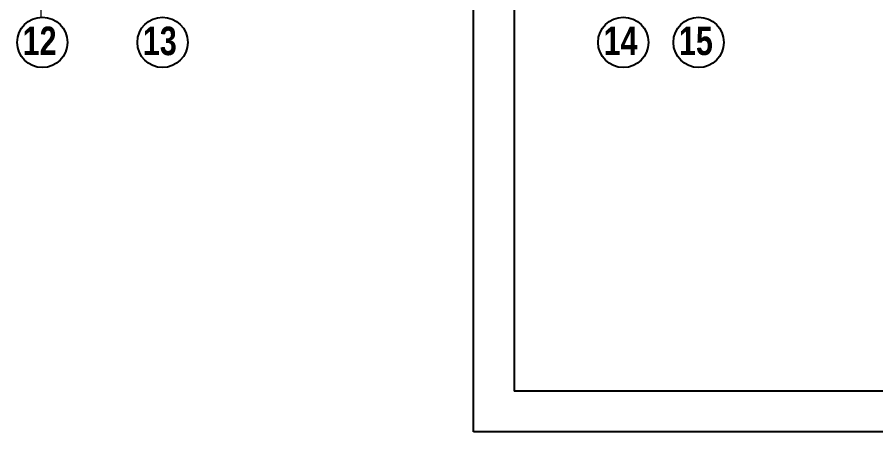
# Model space of a CAD drawing. Header units: millimetres. Extents: x 9051 to 35021, y -32652 to 0.
# Drawn here: x 29569 to 30626, y -32652 to -32142 of the extents above; entities that cross this region are included whole.
import ezdxf
from ezdxf.enums import TextEntityAlignment as Align

# ---------------------------------------------------------------- set-up
doc = ezdxf.new("R2010")
doc.units = ezdxf.units.MM
doc.linetypes.add('TIRETPTX2', pattern=[50.8, 25.4, -12.7, 0, -12.7])
doc.layers.add('01-Cad  2', color=1, linetype='Continuous')
doc.layers.add('01_texte', color=230, linetype='Continuous')
doc.layers.add('01_tram_axes', color=2, linetype='TIRETPTX2', lineweight=9)
doc.styles.add('impact', font='impact.ttf')

msp = doc.modelspace()

# ---------------------------------------------------------------- linework, layer by layer
at = {"layer": '01-Cad  2'}
for p, q in [((30130.83, -32652.24), (30130.83, -28452.24)), ((30180.83, -28502.24), (30180.83, -32602.24)), ((35020.83, -32602.24), (30180.83, -32602.24)), ((35020.83, -32652.24), (30130.83, -32652.24))]:
    msp.add_line(p, q, dxfattribs=at)
at = {"layer": '01_texte'}
for centre in [(29599.84, -32173.21), (29747.84, -32173.21), (30315.16, -32173.21), (30407.94, -32173.21)]:
    msp.add_circle(centre, 30.98, dxfattribs=at)
at = {"layer": '01_tram_axes', "color": 253, "ltscale": 2}
msp.add_line((29598.34, -32142.26), (29598.53, -28568.65), dxfattribs=at)

# ---------------------------------------------------------------- texts
at = {"layer": '01_texte', "style": 'impact'}
for s, p in [('12', (29596.5, -32171.33)), ('13', (29744.5, -32171.33)), ('14', (30311.82, -32171.33)), ('15', (30404.6, -32171.33))]:
    msp.add_text(s, height=35, dxfattribs=at).set_placement(p, align=Align.MIDDLE_CENTER)

doc.saveas('drawing.dxf')
